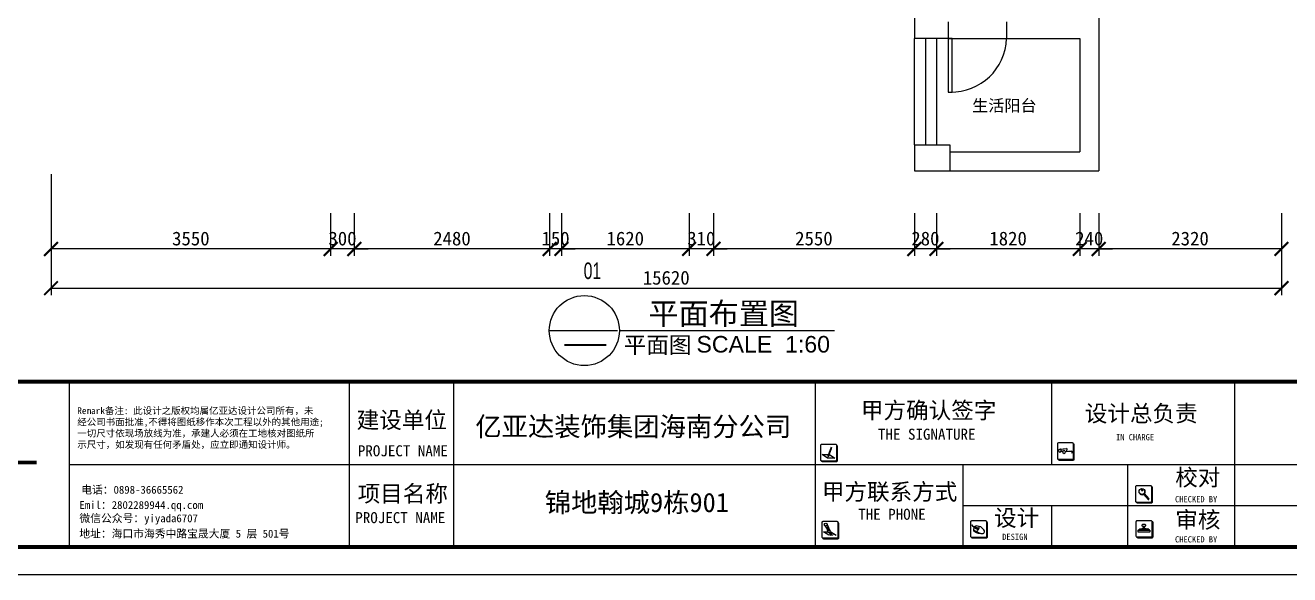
# Model space of a CAD drawing. Header units: millimetres. Extents: x -1705246 to 222838, y -3231245 to 126310.
# Drawn here: x -70274 to -54222, y 36828 to 43800 of the extents above; entities that cross this region are included whole.
import ezdxf
from ezdxf.enums import TextEntityAlignment as Align

# ---------------------------------------------------------------- set-up
doc = ezdxf.new("R2010")
doc.units = ezdxf.units.MM
doc.header["$PDMODE"] = 35
for name, color, linetype in [('0-01图框模板说明', 2, 'Continuous'), ('0-02图框细线', 136, 'Continuous'), ('016-P平面家具', 1, 'Continuous')]:
    doc.layers.add(name, color=color, linetype=linetype)
doc.styles.add('ar', font='arial.ttf')
doc.styles.add('ST', font='')
doc.styles.get("Standard").update_dxf_attribs({"font": ''})
doc.styles.add('仿宋', font='')
doc.styles.add('黑体', font='simhei.ttf')
doc.styles.get('ST').set_extended_font_data('NSimSun')
doc.styles.get('Standard').set_extended_font_data('SimSun')
doc.styles.get('仿宋').set_extended_font_data('SimSun')
doc.dimstyles.new('ISO-25', dxfattribs={"dimscale": 70, "dimtxt": 2.5, "dimasz": 2.5, "dimexe": 1.25, "dimexo": 0.625, "dimtad": 1, "dimdec": 0, "dimtxsty": 'Standard', "dimblk": 'ARCHTICK', "dimcen": 2.5, "dimclrd": 251, "dimclre": 251, "dimclrt": 3, "dimadec": 0, "dimazin": 0, "dimtfac": 1, "dimtdec": 0, "dimtix": 1, "dimtmove": 2, "dimatfit": 3, "dimfxl": 1, "dimarcsym": 0})

# ---------------------------------------------------------------- blocks, each defined once
blk = doc.blocks.new('_ArchTick')
at = {"color": 0, "linetype": 'ByBlock', "const_width": 0.15}
blk.add_lwpolyline([(-0.5, -0.5), (0.5, 0.5)], dxfattribs=at)
blk = doc.blocks.new('*D72')
at = {"color": 251, "lineweight": -2}
for p, q in [((-56647, 41414), (-56647, 40874)), ((-54327, 41414), (-54327, 40874)), ((-54327, 40962), (-56647, 40962))]:
    blk.add_line(p, q, dxfattribs=at)
at = {"layer": 'Defpoints', "color": 0}
for p in [(-56647, 41458), (-54327, 41458), (-56647, 40962)]:
    blk.add_point(p, dxfattribs=at)
at = {"color": 251, "lineweight": -2, "xscale": 175, "yscale": 175, "zscale": 175, "rotation": 180}
blk.add_blockref('_ArchTick', (-56647, 40962), dxfattribs=at)
at = {"color": 251, "lineweight": -2, "xscale": 175, "yscale": 175, "zscale": 175}
blk.add_blockref('_ArchTick', (-54327, 40962), dxfattribs=at)
at = {"color": 3, "insert": (-55487, 41093), "char_height": 175, "attachment_point": 5}
blk.add_mtext('2320', dxfattribs=at)
blk = doc.blocks.new('*D73')
at = {"color": 251, "lineweight": -2}
for p, q in [((-56887, 41414), (-56887, 40874)), ((-56647, 41414), (-56647, 40874)), ((-56887, 40962), (-57062, 40962)), ((-56647, 40962), (-56887, 40962)), ((-56647, 40962), (-56472, 40962))]:
    blk.add_line(p, q, dxfattribs=at)
at = {"layer": 'Defpoints', "color": 0}
for p in [(-56887, 41458), (-56647, 41458), (-56887, 40962)]:
    blk.add_point(p, dxfattribs=at)
at = {"color": 251, "lineweight": -2, "xscale": 175, "yscale": 175, "zscale": 175}
blk.add_blockref('_ArchTick', (-56887, 40962), dxfattribs=at)
at = {"color": 251, "lineweight": -2, "xscale": 175, "yscale": 175, "zscale": 175, "rotation": 180}
blk.add_blockref('_ArchTick', (-56647, 40962), dxfattribs=at)
at = {"color": 3, "insert": (-56767, 41093), "char_height": 175, "attachment_point": 5}
blk.add_mtext('240', dxfattribs=at)
blk = doc.blocks.new('*D74')
at = {"color": 251, "lineweight": -2}
for p, q in [((-58707, 41414), (-58707, 40874)), ((-56887, 41414), (-56887, 40874)), ((-56887, 40962), (-58707, 40962))]:
    blk.add_line(p, q, dxfattribs=at)
at = {"layer": 'Defpoints', "color": 0}
for p in [(-58707, 41458), (-56887, 41458), (-58707, 40962)]:
    blk.add_point(p, dxfattribs=at)
at = {"color": 251, "lineweight": -2, "xscale": 175, "yscale": 175, "zscale": 175, "rotation": 180}
blk.add_blockref('_ArchTick', (-58707, 40962), dxfattribs=at)
at = {"color": 251, "lineweight": -2, "xscale": 175, "yscale": 175, "zscale": 175}
blk.add_blockref('_ArchTick', (-56887, 40962), dxfattribs=at)
at = {"color": 3, "insert": (-57797, 41093), "char_height": 175, "attachment_point": 5}
blk.add_mtext('1820', dxfattribs=at)
blk = doc.blocks.new('*D75')
at = {"color": 251, "lineweight": -2}
for p, q in [((-58987, 41414), (-58987, 40874)), ((-58707, 41414), (-58707, 40874)), ((-58987, 40962), (-59162, 40962)), ((-58707, 40962), (-58987, 40962)), ((-58707, 40962), (-58532, 40962))]:
    blk.add_line(p, q, dxfattribs=at)
at = {"layer": 'Defpoints', "color": 0}
for p in [(-58987, 41458), (-58707, 41458), (-58987, 40962)]:
    blk.add_point(p, dxfattribs=at)
at = {"color": 251, "lineweight": -2, "xscale": 175, "yscale": 175, "zscale": 175}
blk.add_blockref('_ArchTick', (-58987, 40962), dxfattribs=at)
at = {"color": 251, "lineweight": -2, "xscale": 175, "yscale": 175, "zscale": 175, "rotation": 180}
blk.add_blockref('_ArchTick', (-58707, 40962), dxfattribs=at)
at = {"color": 3, "insert": (-58847, 41093), "char_height": 175, "attachment_point": 5}
blk.add_mtext('280', dxfattribs=at)
blk = doc.blocks.new('*D76')
at = {"color": 251, "lineweight": -2}
for p, q in [((-61537, 41414), (-61537, 40874)), ((-58987, 41414), (-58987, 40874)), ((-58987, 40962), (-61537, 40962))]:
    blk.add_line(p, q, dxfattribs=at)
at = {"layer": 'Defpoints', "color": 0}
for p in [(-61537, 41458), (-58987, 41458), (-61537, 40962)]:
    blk.add_point(p, dxfattribs=at)
at = {"color": 251, "lineweight": -2, "xscale": 175, "yscale": 175, "zscale": 175, "rotation": 180}
blk.add_blockref('_ArchTick', (-61537, 40962), dxfattribs=at)
at = {"color": 251, "lineweight": -2, "xscale": 175, "yscale": 175, "zscale": 175}
blk.add_blockref('_ArchTick', (-58987, 40962), dxfattribs=at)
at = {"color": 3, "insert": (-60262, 41093), "char_height": 175, "attachment_point": 5}
blk.add_mtext('2550', dxfattribs=at)
blk = doc.blocks.new('*D77')
at = {"color": 251, "lineweight": -2}
for p, q in [((-61847, 41414), (-61847, 40874)), ((-61537, 41414), (-61537, 40874)), ((-61847, 40962), (-62022, 40962)), ((-61537, 40962), (-61847, 40962)), ((-61537, 40962), (-61362, 40962))]:
    blk.add_line(p, q, dxfattribs=at)
at = {"layer": 'Defpoints', "color": 0}
for p in [(-61847, 41458), (-61537, 41458), (-61847, 40962)]:
    blk.add_point(p, dxfattribs=at)
at = {"color": 251, "lineweight": -2, "xscale": 175, "yscale": 175, "zscale": 175}
blk.add_blockref('_ArchTick', (-61847, 40962), dxfattribs=at)
at = {"color": 251, "lineweight": -2, "xscale": 175, "yscale": 175, "zscale": 175, "rotation": 180}
blk.add_blockref('_ArchTick', (-61537, 40962), dxfattribs=at)
at = {"color": 3, "insert": (-61692, 41093), "char_height": 175, "attachment_point": 5}
blk.add_mtext('310', dxfattribs=at)
blk = doc.blocks.new('*D78')
at = {"color": 251, "lineweight": -2}
for p, q in [((-63467, 41414), (-63467, 40874)), ((-61847, 41414), (-61847, 40874)), ((-61847, 40962), (-63467, 40962))]:
    blk.add_line(p, q, dxfattribs=at)
at = {"layer": 'Defpoints', "color": 0}
for p in [(-63467, 41458), (-61847, 41458), (-63467, 40962)]:
    blk.add_point(p, dxfattribs=at)
at = {"color": 251, "lineweight": -2, "xscale": 175, "yscale": 175, "zscale": 175, "rotation": 180}
blk.add_blockref('_ArchTick', (-63467, 40962), dxfattribs=at)
at = {"color": 251, "lineweight": -2, "xscale": 175, "yscale": 175, "zscale": 175}
blk.add_blockref('_ArchTick', (-61847, 40962), dxfattribs=at)
at = {"color": 3, "insert": (-62657, 41093), "char_height": 175, "attachment_point": 5}
blk.add_mtext('1620', dxfattribs=at)
blk = doc.blocks.new('*D79')
at = {"color": 251, "lineweight": -2}
for p, q in [((-63617, 41414), (-63617, 40874)), ((-63467, 41414), (-63467, 40874)), ((-63617, 40962), (-63792, 40962)), ((-63467, 40962), (-63617, 40962)), ((-63467, 40962), (-63292, 40962))]:
    blk.add_line(p, q, dxfattribs=at)
at = {"layer": 'Defpoints', "color": 0}
for p in [(-63617, 41458), (-63467, 41458), (-63617, 40962)]:
    blk.add_point(p, dxfattribs=at)
at = {"color": 251, "lineweight": -2, "xscale": 175, "yscale": 175, "zscale": 175}
blk.add_blockref('_ArchTick', (-63617, 40962), dxfattribs=at)
at = {"color": 251, "lineweight": -2, "xscale": 175, "yscale": 175, "zscale": 175, "rotation": 180}
blk.add_blockref('_ArchTick', (-63467, 40962), dxfattribs=at)
at = {"color": 3, "insert": (-63542, 41093), "char_height": 175, "attachment_point": 5}
blk.add_mtext('150', dxfattribs=at)
blk = doc.blocks.new('*D80')
at = {"color": 251, "lineweight": -2}
for p, q in [((-66097, 41414), (-66097, 40874)), ((-63617, 41414), (-63617, 40874)), ((-63617, 40962), (-66097, 40962))]:
    blk.add_line(p, q, dxfattribs=at)
at = {"layer": 'Defpoints', "color": 0}
for p in [(-66097, 41458), (-63617, 41458), (-66097, 40962)]:
    blk.add_point(p, dxfattribs=at)
at = {"color": 251, "lineweight": -2, "xscale": 175, "yscale": 175, "zscale": 175, "rotation": 180}
blk.add_blockref('_ArchTick', (-66097, 40962), dxfattribs=at)
at = {"color": 251, "lineweight": -2, "xscale": 175, "yscale": 175, "zscale": 175}
blk.add_blockref('_ArchTick', (-63617, 40962), dxfattribs=at)
at = {"color": 3, "insert": (-64857, 41093), "char_height": 175, "attachment_point": 5}
blk.add_mtext('2480', dxfattribs=at)
blk = doc.blocks.new('*D81')
at = {"color": 251, "lineweight": -2}
for p, q in [((-66397, 41414), (-66397, 40874)), ((-66097, 41414), (-66097, 40874)), ((-66397, 40962), (-66572, 40962)), ((-66097, 40962), (-66397, 40962)), ((-66097, 40962), (-65922, 40962))]:
    blk.add_line(p, q, dxfattribs=at)
at = {"layer": 'Defpoints', "color": 0}
for p in [(-66397, 41458), (-66097, 41458), (-66397, 40962)]:
    blk.add_point(p, dxfattribs=at)
at = {"color": 251, "lineweight": -2, "xscale": 175, "yscale": 175, "zscale": 175}
blk.add_blockref('_ArchTick', (-66397, 40962), dxfattribs=at)
at = {"color": 251, "lineweight": -2, "xscale": 175, "yscale": 175, "zscale": 175, "rotation": 180}
blk.add_blockref('_ArchTick', (-66097, 40962), dxfattribs=at)
at = {"color": 3, "insert": (-66247, 41093), "char_height": 175, "attachment_point": 5}
blk.add_mtext('300', dxfattribs=at)
blk = doc.blocks.new('*D82')
at = {"color": 251, "lineweight": -2}
for p, q in [((-69947, 41414), (-69947, 40874)), ((-66397, 41414), (-66397, 40874)), ((-66397, 40962), (-69947, 40962))]:
    blk.add_line(p, q, dxfattribs=at)
at = {"layer": 'Defpoints', "color": 0}
for p in [(-69947, 41458), (-66397, 41458), (-69947, 40962)]:
    blk.add_point(p, dxfattribs=at)
at = {"color": 251, "lineweight": -2, "xscale": 175, "yscale": 175, "zscale": 175, "rotation": 180}
blk.add_blockref('_ArchTick', (-69947, 40962), dxfattribs=at)
at = {"color": 251, "lineweight": -2, "xscale": 175, "yscale": 175, "zscale": 175}
blk.add_blockref('_ArchTick', (-66397, 40962), dxfattribs=at)
at = {"color": 3, "insert": (-68172, 41093), "char_height": 175, "attachment_point": 5}
blk.add_mtext('3550', dxfattribs=at)
blk = doc.blocks.new('*D83')
at = {"color": 251, "lineweight": -2}
for p, q in [((-69947, 41909), (-69947, 40377)), ((-54327, 41414), (-54327, 40377)), ((-69947, 40464), (-54327, 40464))]:
    blk.add_line(p, q, dxfattribs=at)
at = {"layer": 'Defpoints', "color": 0}
for p in [(-69947, 41953), (-54327, 41458), (-54327, 40464)]:
    blk.add_point(p, dxfattribs=at)
at = {"color": 251, "lineweight": -2, "xscale": 175, "yscale": 175, "zscale": 175, "rotation": 180}
blk.add_blockref('_ArchTick', (-69947, 40464), dxfattribs=at)
at = {"color": 251, "lineweight": -2, "xscale": 175, "yscale": 175, "zscale": 175}
blk.add_blockref('_ArchTick', (-54327, 40464), dxfattribs=at)
at = {"color": 3, "insert": (-62137, 40595), "char_height": 175, "attachment_point": 5}
blk.add_mtext('15620', dxfattribs=at)
blk = doc.blocks.new('hgggg')
at = {"layer": '0-01图框模板说明'}
for points in [[(3462.78, 399.27, -0.414214), (3462.58, 399.08), (3460.02, 399.08, -0.071272), (3459.97, 399.08, 0.348143), (3460.16, 398.93), (3462.72, 398.93, 0.414214), (3462.92, 399.13), (3462.92, 401.69, 0.333108), (3462.77, 401.87, -0.057743), (3462.78, 401.83)], [(3505.73, 399.54, -0.414214), (3505.53, 399.34), (3502.97, 399.34, -0.071272), (3502.92, 399.35, 0.348143), (3503.11, 399.2), (3505.67, 399.2, 0.414214), (3505.86, 399.39), (3505.86, 401.95, 0.333108), (3505.72, 402.14, -0.057743), (3505.73, 402.09)], [(3519.89, 391.78, -0.414214), (3519.7, 391.59), (3517.14, 391.59, -0.071272), (3517.08, 391.59, 0.348143), (3517.27, 391.44), (3519.83, 391.44, 0.414214), (3520.03, 391.64), (3520.03, 394.2, 0.333108), (3519.89, 394.39, -0.057743), (3519.89, 394.34)], [(3463.02, 385.28, -0.414214), (3462.83, 385.09), (3460.27, 385.09, -0.071272), (3460.21, 385.1, 0.348143), (3460.4, 384.94), (3462.96, 384.94, 0.414214), (3463.16, 385.14), (3463.16, 387.7, 0.333108), (3463.02, 387.89, -0.057743), (3463.02, 387.84)], [(3489.99, 385.41, -0.414214), (3489.79, 385.21), (3487.23, 385.21, -0.071272), (3487.18, 385.22, 0.348143), (3487.37, 385.07), (3489.93, 385.07, 0.414214), (3490.12, 385.26), (3490.12, 387.82, 0.333108), (3489.98, 388.01, -0.057743), (3489.99, 387.97)], [(3519.99, 385.44, -0.414214), (3519.79, 385.25), (3517.23, 385.25, -0.071272), (3517.18, 385.26, 0.348143), (3517.37, 385.1), (3519.93, 385.1, 0.414214), (3520.13, 385.3), (3520.13, 387.86, 0.333108), (3519.98, 388.05, -0.057743), (3519.99, 388)]]:
    blk.add_hatch(color=8, dxfattribs=at).paths.add_polyline_path(points)
at = {"layer": '0-01图框模板说明', "color": 8}
for p, q in [((3503.25, 401.2), (3504.44, 401.29)), ((3461.2, 399.82), (3461.18, 399.77)), ((3461.19, 399.82), (3461.18, 399.79)), ((3461.2, 399.79), (3461.18, 399.77)), ((3461.18, 399.79), (3461.18, 399.77)), ((3461.21, 399.82), (3461.2, 399.79)), ((3503.43, 401.19), (3504.46, 401.27)), ((3504.18, 400.74), (3505.37, 400.84)), ((3504.36, 400.73), (3505.39, 400.81)), ((3518.38, 393.02), (3519.23, 392.05)), ((3518.54, 393.16), (3519.38, 392.19)), ((3461.35, 385.57), (3460.39, 386.21)), ((3460.39, 386.21), (3461.18, 386.21)), ((3461.6, 386.21), (3461.68, 386.21)), ((3461.68, 386.21), (3462.65, 385.57)), ((3487.53, 386.56), (3487.53, 386.56)), ((3487.66, 386.95), (3488.14, 386.7)), ((3487.75, 386.44), (3488.36, 386.1)), ((3488.27, 386.93), (3487.79, 387.11)), ((3487.86, 386.92), (3487.86, 386.92)), ((3487.86, 386.92), (3488.21, 386.73)), ((3488.28, 386.86), (3487.91, 387.01)), ((3488.9, 387.07), (3488.28, 387.23)), ((3488.41, 386.7), (3488.52, 386.64)), ((3517.44, 386.49), (3517.74, 386.7)), ((3517.77, 386.7), (3518.07, 386.7)), ((3518.41, 386.87), (3518.41, 386.93)), ((3518.52, 386.87), (3518.52, 386.93)), ((3518.89, 386.7), (3519.22, 386.7)), ((3519.52, 386.49), (3519.25, 386.69))]:
    blk.add_line(p, q, dxfattribs=at)
at = {"layer": '0-01图框模板说明', "color": 2, "const_width": 0.724}
blk.add_lwpolyline([(3637.38, 670.41), (3637.38, 383.41), (3227.38, 383.41), (3227.38, 670.41)], close=True, dxfattribs=at)
blk.add_lwpolyline([(3637.38, 413.41), (3227.33, 413.41)], dxfattribs=at)
at = {"layer": '0-01图框模板说明', "color": 8}
for points in [[(3460.02, 399.08), (3462.58, 399.08, 0.414214), (3462.78, 399.27), (3462.78, 401.83, 0.414214), (3462.58, 402.03), (3460.02, 402.03, 0.414214), (3459.83, 401.83), (3459.83, 399.27, 0.414214)], [(3461.84, 401.41), (3461.73, 401.44), (3461.74, 401.46, -0.451962), (3461.8, 401.49), (3461.81, 401.48, -0.418435), (3461.84, 401.42)], [(3502.97, 399.34), (3505.53, 399.34, 0.414214), (3505.73, 399.54), (3505.73, 402.09, 0.414214), (3505.53, 402.29), (3502.97, 402.29, 0.414214), (3502.78, 402.09), (3502.78, 399.54, 0.414214)], [(3517.14, 391.59), (3519.7, 391.59, 0.414214), (3519.89, 391.78), (3519.89, 394.34, 0.414214), (3519.7, 394.54), (3517.14, 394.54, 0.414214), (3516.94, 394.34), (3516.94, 391.78, 0.414214)], [(3460.27, 385.09), (3462.83, 385.09, 0.414214), (3463.02, 385.28), (3463.02, 387.84, 0.414214), (3462.83, 388.04), (3460.27, 388.04, 0.414214), (3460.07, 387.84), (3460.07, 385.28, 0.414214)], [(3487.23, 385.21), (3489.79, 385.21, 0.414214), (3489.99, 385.41), (3489.99, 387.97, 0.414214), (3489.79, 388.16), (3487.23, 388.16, 0.414214), (3487.03, 387.97), (3487.03, 385.41, 0.414214)], [(3517.23, 385.25), (3519.79, 385.25, 0.414214), (3519.99, 385.44), (3519.99, 388, 0.414214), (3519.79, 388.2), (3517.23, 388.2, 0.414214), (3517.04, 388), (3517.04, 385.44, 0.414214)], [(3517.48, 386.5), (3519.48, 386.5, -0.414214), (3519.53, 386.45), (3519.53, 386.19, -0.414214), (3519.48, 386.13), (3517.48, 386.13, -0.414214), (3517.42, 386.19), (3517.42, 386.45, -0.414214)]]:
    blk.add_lwpolyline(points, format="xyb", close=True, dxfattribs=at)
for points in [[(3459.97, 399.08, 0.348143), (3460.16, 398.93), (3462.72, 398.93, 0.414214), (3462.92, 399.13), (3462.92, 401.69, 0.333108), (3462.77, 401.87)], [(3502.92, 399.35, 0.348143), (3503.11, 399.2), (3505.67, 399.2, 0.414214), (3505.86, 399.39), (3505.86, 401.95, 0.333108), (3505.72, 402.14)], [(3517.08, 391.59, 0.348143), (3517.27, 391.44), (3519.83, 391.44, 0.414214), (3520.03, 391.64), (3520.03, 394.2, 0.333108), (3519.89, 394.39)], [(3460.21, 385.1, 0.348143), (3460.4, 384.94), (3462.96, 384.94, 0.414214), (3463.16, 385.14), (3463.16, 387.7, 0.333108), (3463.02, 387.89)], [(3487.18, 385.22, 0.348143), (3487.37, 385.07), (3489.93, 385.07, 0.414214), (3490.12, 385.26), (3490.12, 387.82, 0.333108), (3489.98, 388.01)], [(3517.18, 385.26, 0.348143), (3517.37, 385.1), (3519.93, 385.1, 0.414214), (3520.13, 385.3), (3520.13, 387.86, 0.333108), (3519.98, 388.05)]]:
    blk.add_lwpolyline(points, format="xyb", dxfattribs=at)
for points in [[(3461.8, 401.3), (3461.7, 401.34), (3461.23, 400.06), (3461.34, 400.03)], [(3461.84, 401.4), (3461.73, 401.45), (3461.69, 401.35), (3461.81, 401.3)], [(3461.21, 399.82), (3461.19, 399.82), (3461.23, 400.06), (3461.34, 400.03)], [(3518.03, 386.68), (3518.93, 386.68), (3518.93, 386.57), (3518.03, 386.57)]]:
    blk.add_lwpolyline(points, close=True, dxfattribs=at)
for points in [[(3461.4, 400.19), (3461.44, 400.19), (3462.41, 399.56), (3461.11, 399.56), (3460.14, 400.19), (3461.28, 400.19)], [(3518.62, 386.76), (3518.8, 386.76), (3518.93, 386.68), (3518.03, 386.68), (3518.17, 386.76), (3518.31, 386.76)]]:
    blk.add_lwpolyline(points, dxfattribs=at)
for centre, radius in [((3518.13, 393.49), 0.533), ((3460.78, 387.49), 0.262), ((3460.95, 386.98), 0.0374), ((3461.02, 386.84), 0.0374), ((3461.04, 387.02), 0.0374), ((3461.09, 386.69), 0.0374), ((3461.11, 386.88), 0.0374), ((3461.13, 387.08), 0.0374), ((3461.16, 386.51), 0.0374), ((3461.18, 386.73), 0.0374), ((3461.2, 386.94), 0.0374), ((3461.39, 386.21), 0.212), ((3461.25, 386.56), 0.0374), ((3461.26, 386.79), 0.0374), ((3461.34, 386.61), 0.0374)]:
    blk.add_circle(centre, radius, dxfattribs=at)
for centre, radius, start, end in [((3504.37, 401.1), 0.208, 298.7114, 70.1269), ((3503.53, 400.83), 0.368, 105.757, 120.9015), ((3503.54, 400.47), 0.321, 39.9377, 115.0821), ((3503.66, 401.01), 0.239, 194.4811, 315.0527), ((3503.43, 401.18), 0.00492, 94.538, 105.757), ((3504.46, 400.38), 0.368, 105.757, 138.6812), ((3504.36, 400.73), 0.00492, 94.538, 105.757), ((3504.37, 401.09), 0.198, 300.3285, 62.5398), ((3504.46, 401.26), 0.00492, 62.5398, 94.538), ((3504.47, 400.92), 0.00504, 133.8328, 294.2798), ((3505.3, 400.64), 0.208, 298.7114, 70.1269), ((3505.39, 400.81), 0.00492, 62.5398, 94.538), ((3505.3, 400.64), 0.198, 300.3285, 62.5398), ((3505.4, 400.46), 0.00504, 133.8328, 294.2798), ((3518.14, 393.44), 0.533, 191.5054, 300.5031), ((3518.1, 393.5), 0.266, 22.4479, 114.9174), ((3518.04, 393.62), 0.125, 340.0341, 111.5177), ((3518.14, 393.44), 0.533, 323.7918, 16.5929), ((3519.27, 392.15), 0.116, 246.2917, 21.6824), ((3466.51, 389.2), 5.72, 196.3548, 210.1283), ((3459.09, 385.81), 2.13, 10.8653, 46.0134), ((3488.27, 386.62), 0.686, 172.2315, 207.5085), ((3487.9, 386.71), 0.315, 158.1829, 240.9002), ((3488.94, 386.19), 1.48, 139.3249, 154.2833), ((3488.96, 388.03), 2.17, 233.0714, 279.6677), ((3488.13, 386.74), 0.518, 74.0812, 127.264), ((3487.88, 386.97), 0.0535, 54.1755, 246.924), ((3487.91, 386.98), 0.691, 277.384, 14.5417), ((3488.3, 386.97), 0.31, 239.1443, 279.6549), ((3488.23, 386.8), 0.0797, 255.5948, 46.2056), ((3488.13, 386.65), 0.31, 22.1455, 62.6561), ((3488.34, 386.74), 0.0787, 279.6549, 22.1455), ((3489.22, 387.84), 1.94, 243.4996, 273.0164), ((3487.87, 385.42), 1.94, 28.784, 58.3007), ((3489.18, 386.27), 0.4, 290.3762, 11.4241), ((3517.77, 386.65), 0.0574, 90, 119.8772), ((3518.46, 388.33), 1.14, 259.2449, 280.7551), ((3517.99, 386.87), 0.423, 7.6088, 51.9955), ((3518.23, 386.94), 0.197, 284.907, 336.821), ((3518.47, 387.04), 0.345, 237.0341, 302.9659), ((3518.94, 386.87), 0.423, 128.0045, 172.3912), ((3518.56, 386.87), 0.0402, 180, 209.5766), ((3518.71, 386.96), 0.21, 209.5766, 255.9056), ((3519.22, 386.65), 0.0574, 58.6434, 90)]:
    blk.add_arc(centre, radius, start, end, dxfattribs=at)
for centre in [(3503.23, 400.89), (3503.25, 400.88), (3503.99, 400.67), (3504, 400.66)]:
    blk.add_ellipse(centre, major_axis=(0, 0.305), ratio=0.646017, dxfattribs=at)
blk.add_ellipse((3518.46, 387.35), major_axis=(0.376, 0), ratio=0.460933, start_param=-0.967391, end_param=4.108984, dxfattribs=at)
blk.add_spline([(3461.39, 385.99), (3461.81, 385.81), (3461.82, 385.95), (3461.63, 385.91), (3461.51, 385.57), (3462.03, 385.66), (3462.12, 385.57)], degree=3, dxfattribs=at)
for points in [[(3487.72, 387.06), (3487.51, 387.09), (3487.4, 387.2), (3487.35, 387.45)], [(3487.75, 387.1), (3487.5, 387.1), (3487.42, 387.28), (3487.37, 387.47)]]:
    blk.add_open_spline(points, degree=3, dxfattribs=at)
at = {"layer": '0-02图框细线'}
for p, q in [((3323.65, 383.41), (3323.65, 413.41)), ((3374.42, 383.24), (3374.42, 413.41)), ((3393.31, 383.24), (3393.31, 413.41)), ((3458.92, 383.41), (3458.92, 413.41)), ((3501.79, 398.41), (3501.79, 413.41)), ((3534.96, 398.41), (3534.96, 413.41)), ((3323.65, 398.41), (3637.38, 398.41)), ((3485.71, 383.41), (3485.71, 398.41)), ((3515.58, 383.41), (3515.58, 398.41)), ((3534.96, 383.41), (3534.96, 398.41)), ((3637.38, 390.91), (3485.71, 390.91)), ((3501.79, 383.41), (3501.79, 390.91))]:
    blk.add_line(p, q, dxfattribs=at)
blk.add_lwpolyline([(3642.38, 675.41), (3642.38, 378.41), (3222.38, 378.41), (3222.38, 675.41)], close=True, dxfattribs=at)
at = {"layer": '0-02图框细线', "ltscale": 0.2, "const_width": 0.666}
blk.add_lwpolyline([(3252.82, 398.77), (3317.66, 398.77)], dxfattribs=at)
at = {"layer": '0-02图框细线'}
for s, insert, char_height, attachment_point in [('{\\fSimHei|b0|i0|c134|p2;Remark备注: 此设计之版权均属亿亚达设计公司所有，未\\P经公司书面批准,不得将图纸移作本次工程以外的其他用途;\\P一切尺寸依现场放线为准，承建人必须在工地核对图纸所\\P示尺寸，如发现有任何矛盾处，应立即通知设计师。}', (3325.04, 401.2), 1.2293, 7), ('{\\fSimSun|b0|i0|c134|p2;建设单位}', (3375.72, 406.29), 3, 4), ('{\\fSimSun|b0|i0|c134|p2;甲方确认签字}', (3467.17, 408.05), 3, 4), ('{\\fSimSun|b0|i0|c134|p2;设计总负责}', (3507.77, 407.48), 3, 4), ('{\\fSimSun|b0|i0|c134|p2;THE SIGNATURE}', (3470.25, 403.87), 2, 4), ('{\\fSimSun|b0|i0|c134|p2;IN CHARGE}', (3513.43, 403.33), 1.1268, 4), ('{\\fSimSun|b0|i0|c134|p2;PROJECT NAME}', (3375.92, 400.86), 2, 4), ('{\\fSimSun|b0|i0|c134|p2;校对}', (3524.17, 395.88), 3, 4), ('{\\fSimSun|b0|i0|c134|p2;电话：0898-36665562  }', (3325.75, 393.73), 1.4341, 4), ('{\\fSimSun|b0|i0|c134|p2;项目名称}', (3375.89, 392.95), 3, 4), ('{\\fSimSun|b0|i0|c134|p2;甲方联系方式}', (3460.09, 393.27), 3, 4), ('{\\fSimSun|b0|i0|c134|p2;CHECKED BY}', (3524.12, 392.09), 1.1268, 4), ('{\\fSimSun|b0|i0|c134|p2;Emil：2802289944.qq.com}', (3325.43, 390.84), 1.4341, 4), ('{\\fSimSun|b0|i0|c134|p2;THE PHONE}', (3466.66, 389.35), 2, 4), ('{\\fSimSun|b0|i0|c134|p2;设计}', (3491.31, 388.55), 3, 4), ('{\\fSimSun|b0|i0|c134|p2;审核}', (3524.17, 388.21), 3, 4), ('{\\fSimSun|b0|i0|c134|p2;微信公众号：yiyada6707}', (3325.43, 388.43), 1.4341, 4), ('{\\fSimSun|b0|i0|c134|p2;PROJECT NAME}', (3375.46, 388.74), 2, 4), ('{\\fSimSun|b0|i0|c134|p2;地址：海口市海秀中路宝晟大厦 5 层 501号}', (3325.41, 385.76), 1.4341, 4), ('{\\fSimSun|b0|i0|c134|p2;DESIGN}', (3492.78, 385.27), 1.1268, 4), ('{\\fSimSun|b0|i0|c134|p2;CHECKED BY}', (3524.12, 384.81), 1.1268, 4)]:
    blk.add_mtext(s, dxfattribs=dict(at, insert=insert, char_height=char_height, attachment_point=attachment_point))
at = {"layer": '0-02图框细线', "char_height": 3.5, "attachment_point": 5, "style": '黑体'}
for s, insert in [('亿亚达装饰集团海南分公司', (3425.87, 405.07)), ('{\\fSimSun|b0|i0|c134|p2;锦地翰城9栋901}', (3426.52, 391.31))]:
    blk.add_mtext(s, dxfattribs=dict(at, insert=insert))

msp = doc.modelspace()

# ---------------------------------------------------------------- linework, layer by layer
for p, q in [((-56646.8, 48003), (-56646.8, 41953)), ((-58986.8, 45763), (-58986.8, 43633)), ((-58556.8, 43843), (-58556.8, 43633)), ((-57816.8, 43843), (-57816.8, 43633)), ((-58556.8, 43633), (-58986.8, 43633)), ((-57816.8, 43633), (-56886.8, 43633)), ((-56886.8, 43633), (-56886.8, 42193)), ((-58986.8, 42283), (-58986.8, 41953)), ((-58986.8, 42283), (-58536.8, 42283)), ((-58536.8, 42283), (-58536.8, 41953)), ((-58536.8, 42193), (-56886.8, 42193)), ((-58986.8, 41953), (-56646.8, 41953)), ((-62732.3, 39925.5), (-60000.8, 39925.5))]:
    msp.add_line(p, q)
at = {"color": 251}
for p, q in [((-58986.8, 42283), (-58986.8, 43633)), ((-58706.8, 43633), (-58706.8, 42283)), ((-58556.8, 43633), (-57816.8, 43633))]:
    msp.add_line(p, q, dxfattribs=at)
at = {"color": 3}
msp.add_line((-58846.8, 43633), (-58846.8, 42283), dxfattribs=at)
at = {"color": 2}
msp.add_line((-63621.3, 39925.5), (-62756.8, 39925.5), dxfattribs=at)
at = {"color": 150}
msp.add_circle((-63176.8, 39925.5), 444.5, dxfattribs=at)
at = {"color": 251}
msp.add_arc((-58519.3, 43655.7), 702.9, 268.98098, 358.14456, dxfattribs=at)
at = {"layer": '016-P平面家具'}
msp.add_lwpolyline([(-58556.8, 42953), (-58506.8, 42953), (-58506.8, 43633), (-58556.8, 43633)], close=True, dxfattribs=at)

# ---------------------------------------------------------------- block references
at = {"layer": '0-02图框细线', "xscale": 70, "yscale": 70, "zscale": 70}
msp.add_blockref('hgggg', (-302366.6, 10338.9), dxfattribs=at)

# ---------------------------------------------------------------- texts
at = {"color": 2, "style": 'ar'}
msp.add_text('SCALE  1:60', height=210, dxfattribs=at).set_placement((-61753.5, 39647.5))
at = {"color": 1, "insert": (-58253.2, 42856.3), "char_height": 150, "width": 950.674, "attachment_point": 1, "style": '仿宋'}
msp.add_mtext('生活阳台', dxfattribs=at)
at = {"color": 2, "style": 'ar', "width": 0.680032}
msp.add_attdef('01', text='02', height=210, dxfattribs=at).set_placement((-63184.8, 40580.1), (-62962.9, 40580.1), align=Align.FIT)
at = {"color": 2, "style": 'ar', "flags": 8}
msp.add_attdef('平面布置图', text='原始结构图', height=280, dxfattribs=at).set_placement((-61406.8, 40146.4), align=Align.MIDDLE)
at = {"color": 2, "style": 'ST', "flags": 8}
msp.add_attdef('平面图', (-62676.6, 39639.1), '平面图', height=210, dxfattribs=at)
at = {"color": 2, "style": 'ar', "width": 7.452088, "flags": 8}
msp.add_attdef('-', text='-', height=210, dxfattribs=at).set_placement((-63526.7, 39661.4), (-62798.6, 39661.4), align=Align.FIT)

# ---------------------------------------------------------------- dimensions: what is measured, and where the dimension line sits
for base, p1, p2, picture, middle in [((-54326.8, 40464.2), (-69946.8, 41953), (-54326.8, 41458.2), '*D83', (-62136.8, 40595.5)), ((-69946.8, 40961.6), (-66396.8, 41458.2), (-69946.8, 41458.2), '*D82', (-68171.8, 41092.8)), ((-66396.8, 40961.6), (-66096.8, 41458.2), (-66396.8, 41458.2), '*D81', (-66246.8, 41092.8)), ((-66096.8, 40961.6), (-63616.8, 41458.2), (-66096.8, 41458.2), '*D80', (-64856.8, 41092.8)), ((-63616.8, 40961.6), (-63466.8, 41458.2), (-63616.8, 41458.2), '*D79', (-63541.8, 41092.8)), ((-63466.8, 40961.6), (-61846.8, 41458.2), (-63466.8, 41458.2), '*D78', (-62656.8, 41092.8)), ((-61846.8, 40961.6), (-61536.8, 41458.2), (-61846.8, 41458.2), '*D77', (-61691.8, 41092.8)), ((-61536.8, 40961.6), (-58986.8, 41458.2), (-61536.8, 41458.2), '*D76', (-60261.8, 41092.8)), ((-58986.8, 40961.6), (-58706.8, 41458.2), (-58986.8, 41458.2), '*D75', (-58846.8, 41092.8)), ((-58706.8, 40961.6), (-56886.8, 41458.2), (-58706.8, 41458.2), '*D74', (-57796.8, 41092.8)), ((-56886.8, 40961.6), (-56646.8, 41458.2), (-56886.8, 41458.2), '*D73', (-56766.8, 41092.8)), ((-56646.8, 40961.6), (-54326.8, 41458.2), (-56646.8, 41458.2), '*D72', (-55486.8, 41092.8))]:
    dim = msp.add_linear_dim(base=base, p1=p1, p2=p2, angle=180, dimstyle='ISO-25')
    dim.commit()
    dim.dimension.update_dxf_attribs({"geometry": picture, "text_midpoint": middle})

doc.saveas('drawing.dxf')
